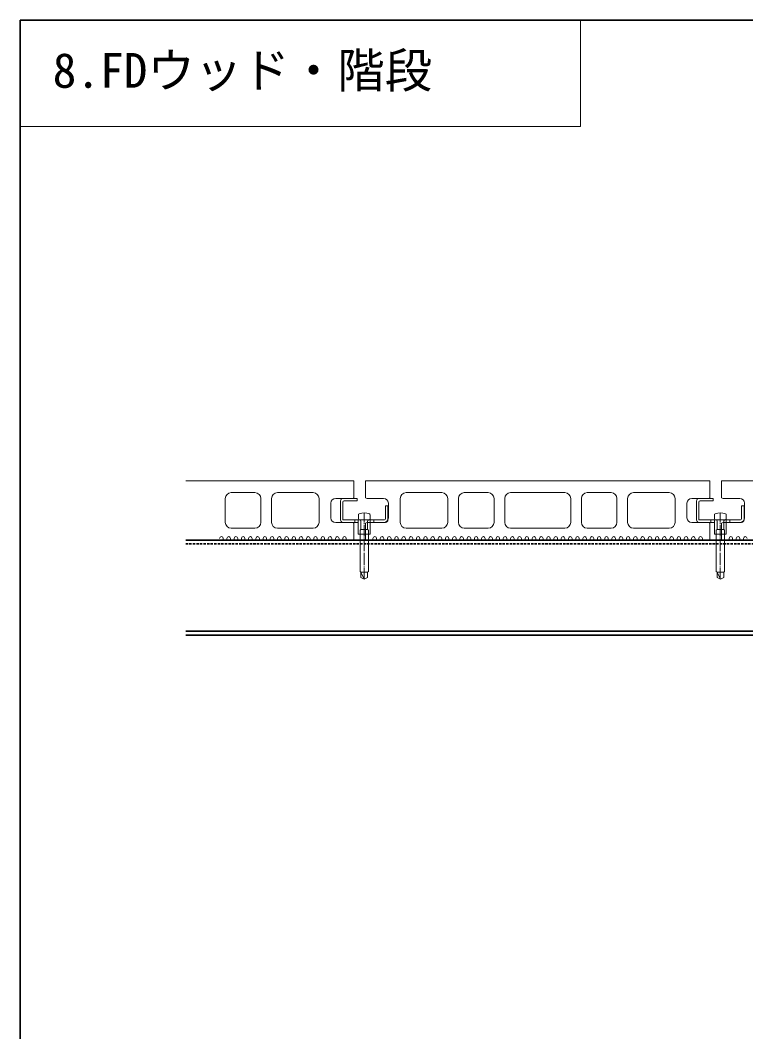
# Model space of a CAD drawing. Units: millimetres, scale not verified. Extents: x -900 to 900, y -600 to 600.
# Drawn here: x -900 to -594.4, y 173.9 to 600 of the extents above; entities that cross this region are included whole.
import ezdxf
from ezdxf.enums import TextEntityAlignment as Align

# ---------------------------------------------------------------- set-up
doc = ezdxf.new("R2010")
doc.units = ezdxf.units.MM
doc.header["$LTSCALE"] = 0.5
doc.linetypes.add('DASHED2', pattern=[3, 2, -1])
doc.linetypes.add('USER1', pattern=[12, 10, -0.8, 0.4, -0.8])
for name, color, linetype, lineweight in [('1-3__U+8F6E廓_U+7EBF', 7, 'Continuous', 18), ('1-5_26', 6, 'Continuous', 18), ('1-6_38', 6, 'USER1', 18), ('1-7_0', 6, 'Continuous', 18), ('1-8__0-F_', 4, 'Continuous', 30), ('1-A_MOJI', 7, 'Continuous', 30), ('2-1_096', 7, 'Continuous', 18)]:
    doc.layers.add(name, color=color, linetype=linetype, lineweight=lineweight)
doc.styles.add('ＭＳ ゴシック', font='')
doc.styles.get('ＭＳ ゴシック').set_extended_font_data('MS Gothic')

msp = doc.modelspace()

# ---------------------------------------------------------------- linework, layer by layer
at = {"layer": '1-3__U+8F6E廓_U+7EBF'}
for p, q in [((-759.5151, 405.9994), (-830.3055, 405.9994)), ((-759.5151, 398.7994), (-759.5151, 405.9994)), ((-609.5151, 398.7994), (-609.5151, 405.9994)), ((-801.1151, 400.9994), (-811.1151, 400.9994)), ((-776.6151, 400.9994), (-791.6151, 400.9994)), ((-722.4151, 400.9994), (-737.4151, 400.9994)), ((-702.9151, 400.9994), (-712.9151, 400.9994)), ((-670.6151, 400.9994), (-693.4151, 400.9994)), ((-651.1151, 400.9994), (-661.1151, 400.9994)), ((-626.6151, 400.9994), (-641.6151, 400.9994)), ((-813.6151, 398.4994), (-813.6151, 388.4994)), ((-798.6151, 388.4994), (-798.6151, 398.4994)), ((-794.1151, 398.4994), (-794.1151, 388.4994)), ((-774.1151, 388.4994), (-774.1151, 398.4994)), ((-769.1151, 390.3994), (-769.1151, 396.5994)), ((-767.1151, 398.5994), (-760.1151, 398.5994)), ((-753.9151, 398.5994), (-746.9151, 398.5994)), ((-744.9151, 396.5994), (-744.9151, 390.3994)), ((-739.9151, 398.4994), (-739.9151, 388.4994)), ((-719.9151, 388.4994), (-719.9151, 398.4994)), ((-715.4151, 398.4994), (-715.4151, 388.4994)), ((-700.4151, 388.4994), (-700.4151, 398.4994)), ((-695.9151, 398.4994), (-695.9151, 388.4994)), ((-668.1151, 388.4994), (-668.1151, 398.4994)), ((-663.6151, 398.4994), (-663.6151, 388.4994)), ((-648.6151, 388.4994), (-648.6151, 398.4994)), ((-644.1151, 398.4994), (-644.1151, 388.4994)), ((-624.1151, 388.4994), (-624.1151, 398.4994)), ((-619.1151, 390.3994), (-619.1151, 396.5994)), ((-617.1151, 398.5994), (-610.1151, 398.5994)), ((-603.9151, 398.5994), (-596.9151, 398.5994)), ((-594.9151, 396.5994), (-594.9151, 390.3994)), ((-760.1151, 388.3994), (-767.1151, 388.3994)), ((-746.9151, 388.3994), (-753.9151, 388.3994)), ((-610.1151, 388.3994), (-617.1151, 388.3994)), ((-596.9151, 388.3994), (-603.9151, 388.3994)), ((-811.1151, 385.9994), (-801.1151, 385.9994)), ((-791.6151, 385.9994), (-776.6151, 385.9994)), ((-737.4151, 385.9994), (-722.4151, 385.9994)), ((-712.9151, 385.9994), (-702.9151, 385.9994)), ((-693.4151, 385.9994), (-670.6151, 385.9994)), ((-661.1151, 385.9994), (-651.1151, 385.9994)), ((-641.6151, 385.9994), (-626.6151, 385.9994))]:
    msp.add_line(p, q, dxfattribs=at)
for points in [[(-609.5151, 405.9994), (-754.5151, 405.9994), (-754.5151, 398.7994)], [(-459.5151, 405.9994), (-604.5151, 405.9994), (-604.5151, 398.7994)], [(-762.6401, 381.7494), (-762.6401, 380.9994), (-759.5151, 380.9994), (-759.5151, 388.1994)], [(-754.5151, 388.1994), (-754.5151, 380.9994), (-751.3901, 380.9994), (-751.3901, 381.7494)], [(-612.6401, 381.7494), (-612.6401, 380.9994), (-609.5151, 380.9994), (-609.5151, 388.1994)], [(-604.5151, 388.1994), (-604.5151, 380.9994), (-601.3901, 380.9994), (-601.3901, 381.7494)], [(-814.4901, 381.7494), (-814.4901, 380.9994), (-812.9401, 380.9994), (-812.9401, 381.7494)], [(-811.4401, 381.7494), (-811.4401, 380.9994), (-809.8901, 380.9994), (-809.8901, 381.7494)], [(-808.3901, 381.7494), (-808.3901, 380.9994), (-806.8401, 380.9994), (-806.8401, 381.7494)], [(-805.3401, 381.7494), (-805.3401, 380.9994), (-803.7901, 380.9994), (-803.7901, 381.7494)], [(-802.2901, 381.7494), (-802.2901, 380.9994), (-800.7401, 380.9994), (-800.7401, 381.7494)], [(-799.2401, 381.7494), (-799.2401, 380.9994), (-797.6901, 380.9994), (-797.6901, 381.7494)], [(-796.1901, 381.7494), (-796.1901, 380.9994), (-794.6401, 380.9994), (-794.6401, 381.7494)], [(-793.1401, 381.7494), (-793.1401, 380.9994), (-791.5901, 380.9994), (-791.5901, 381.7494)], [(-790.0901, 381.7494), (-790.0901, 380.9994), (-788.5401, 380.9994), (-788.5401, 381.7494)], [(-787.0401, 381.7494), (-787.0401, 380.9994), (-785.4901, 380.9994), (-785.4901, 381.7494)], [(-783.9901, 381.7494), (-783.9901, 380.9994), (-782.4401, 380.9994), (-782.4401, 381.7494)], [(-780.9401, 381.7494), (-780.9401, 380.9994), (-779.3901, 380.9994), (-779.3901, 381.7494)], [(-777.8901, 381.7494), (-777.8901, 380.9994), (-776.3401, 380.9994), (-776.3401, 381.7494)], [(-774.8401, 381.7494), (-774.8401, 380.9994), (-773.2901, 380.9994), (-773.2901, 381.7494)], [(-771.7901, 381.7494), (-771.7901, 380.9994), (-770.2401, 380.9994), (-770.2401, 381.7494)], [(-768.7401, 381.7494), (-768.7401, 380.9994), (-767.1901, 380.9994), (-767.1901, 381.7494)], [(-765.6901, 381.7494), (-765.6901, 380.9994), (-764.1401, 380.9994), (-764.1401, 381.7494)], [(-749.8901, 381.7494), (-749.8901, 380.9994), (-748.3401, 380.9994), (-748.3401, 381.7494)], [(-746.8401, 381.7494), (-746.8401, 380.9994), (-745.2901, 380.9994), (-745.2901, 381.7494)], [(-743.7901, 381.7494), (-743.7901, 380.9994), (-742.2401, 380.9994), (-742.2401, 381.7494)], [(-740.7401, 381.7494), (-740.7401, 380.9994), (-739.1901, 380.9994), (-739.1901, 381.7494)], [(-737.6901, 381.7494), (-737.6901, 380.9994), (-736.1401, 380.9994), (-736.1401, 381.7494)], [(-734.6401, 381.7494), (-734.6401, 380.9994), (-733.0901, 380.9994), (-733.0901, 381.7494)], [(-731.5901, 381.7494), (-731.5901, 380.9994), (-730.0401, 380.9994), (-730.0401, 381.7494)], [(-728.5401, 381.7494), (-728.5401, 380.9994), (-726.9901, 380.9994), (-726.9901, 381.7494)], [(-725.4901, 381.7494), (-725.4901, 380.9994), (-723.9401, 380.9994), (-723.9401, 381.7494)], [(-722.4401, 381.7494), (-722.4401, 380.9994), (-720.8901, 380.9994), (-720.8901, 381.7494)], [(-719.3901, 381.7494), (-719.3901, 380.9994), (-717.8401, 380.9994), (-717.8401, 381.7494)], [(-716.3401, 381.7494), (-716.3401, 380.9994), (-714.7901, 380.9994), (-714.7901, 381.7494)], [(-713.2901, 381.7494), (-713.2901, 380.9994), (-711.7401, 380.9994), (-711.7401, 381.7494)], [(-710.2401, 381.7494), (-710.2401, 380.9994), (-708.6901, 380.9994), (-708.6901, 381.7494)], [(-707.1901, 381.7494), (-707.1901, 380.9994), (-705.6401, 380.9994), (-705.6401, 381.7494)], [(-704.1401, 381.7494), (-704.1401, 380.9994), (-702.5901, 380.9994), (-702.5901, 381.7494)], [(-701.0901, 381.7494), (-701.0901, 380.9994), (-699.5401, 380.9994), (-699.5401, 381.7494)], [(-698.0401, 381.7494), (-698.0401, 380.9994), (-696.4901, 380.9994), (-696.4901, 381.7494)], [(-694.9901, 381.7494), (-694.9901, 380.9994), (-693.4401, 380.9994), (-693.4401, 381.7494)], [(-691.9401, 381.7494), (-691.9401, 380.9994), (-690.3901, 380.9994), (-690.3901, 381.7494)], [(-688.8901, 381.7494), (-688.8901, 380.9994), (-687.3401, 380.9994), (-687.3401, 381.7494)], [(-685.8401, 381.7494), (-685.8401, 380.9994), (-684.2901, 380.9994), (-684.2901, 381.7494)], [(-682.7901, 381.7494), (-682.7901, 380.9994), (-681.2401, 380.9994), (-681.2401, 381.7494)], [(-679.7401, 381.7494), (-679.7401, 380.9994), (-678.1901, 380.9994), (-678.1901, 381.7494)], [(-676.6901, 381.7494), (-676.6901, 380.9994), (-675.1401, 380.9994), (-675.1401, 381.7494)], [(-673.6401, 381.7494), (-673.6401, 380.9994), (-672.0901, 380.9994), (-672.0901, 381.7494)], [(-670.5901, 381.7494), (-670.5901, 380.9994), (-669.0401, 380.9994), (-669.0401, 381.7494)], [(-667.5401, 381.7494), (-667.5401, 380.9994), (-665.9901, 380.9994), (-665.9901, 381.7494)], [(-664.4901, 381.7494), (-664.4901, 380.9994), (-662.9401, 380.9994), (-662.9401, 381.7494)], [(-661.4401, 381.7494), (-661.4401, 380.9994), (-659.8901, 380.9994), (-659.8901, 381.7494)], [(-658.3901, 381.7494), (-658.3901, 380.9994), (-656.8401, 380.9994), (-656.8401, 381.7494)], [(-655.3401, 381.7494), (-655.3401, 380.9994), (-653.7901, 380.9994), (-653.7901, 381.7494)], [(-652.2901, 381.7494), (-652.2901, 380.9994), (-650.7401, 380.9994), (-650.7401, 381.7494)], [(-649.2401, 381.7494), (-649.2401, 380.9994), (-647.6901, 380.9994), (-647.6901, 381.7494)], [(-646.1901, 381.7494), (-646.1901, 380.9994), (-644.6401, 380.9994), (-644.6401, 381.7494)], [(-643.1401, 381.7494), (-643.1401, 380.9994), (-641.5901, 380.9994), (-641.5901, 381.7494)], [(-640.0901, 381.7494), (-640.0901, 380.9994), (-638.5401, 380.9994), (-638.5401, 381.7494)], [(-637.0401, 381.7494), (-637.0401, 380.9994), (-635.4901, 380.9994), (-635.4901, 381.7494)], [(-633.9901, 381.7494), (-633.9901, 380.9994), (-632.4401, 380.9994), (-632.4401, 381.7494)], [(-630.9401, 381.7494), (-630.9401, 380.9994), (-629.3901, 380.9994), (-629.3901, 381.7494)], [(-627.8901, 381.7494), (-627.8901, 380.9994), (-626.3401, 380.9994), (-626.3401, 381.7494)], [(-624.8401, 381.7494), (-624.8401, 380.9994), (-623.2901, 380.9994), (-623.2901, 381.7494)], [(-621.7901, 381.7494), (-621.7901, 380.9994), (-620.2401, 380.9994), (-620.2401, 381.7494)], [(-618.7401, 381.7494), (-618.7401, 380.9994), (-617.1901, 380.9994), (-617.1901, 381.7494)], [(-615.6901, 381.7494), (-615.6901, 380.9994), (-614.1401, 380.9994), (-614.1401, 381.7494)], [(-599.8901, 381.7494), (-599.8901, 380.9994), (-598.3401, 380.9994), (-598.3401, 381.7494)], [(-596.8401, 381.7494), (-596.8401, 380.9994), (-595.2901, 380.9994), (-595.2901, 381.7494)]]:
    msp.add_lwpolyline(points, dxfattribs=at)
for centre, radius, start, end in [((-811.1151, 398.4994), 2.5, 90, 180), ((-801.1151, 398.4994), 2.5, 0, 90), ((-791.6151, 398.4994), 2.5, 90, 180), ((-776.6151, 398.4994), 2.5, 0, 90), ((-737.4151, 398.4994), 2.5, 90, 180), ((-722.4151, 398.4994), 2.5, 0, 90), ((-712.9151, 398.4994), 2.5, 90, 180), ((-702.9151, 398.4994), 2.5, 0, 90), ((-693.4151, 398.4994), 2.5, 90, 180), ((-670.6151, 398.4994), 2.5, 0, 90), ((-661.1151, 398.4994), 2.5, 90, 180), ((-651.1151, 398.4994), 2.5, 0, 90), ((-641.6151, 398.4994), 2.5, 90, 180), ((-626.6151, 398.4994), 2.5, 0, 90), ((-767.1151, 396.5994), 2, 90, 180), ((-760.1151, 399.5994), 1, 270, 306.8699), ((-753.9151, 399.5994), 1, 233.1301, 270), ((-746.9151, 396.5994), 2, 0, 90), ((-617.1151, 396.5994), 2, 90, 180), ((-610.1151, 399.5994), 1, 270, 306.8699), ((-603.9151, 399.5994), 1, 233.1301, 270), ((-596.9151, 396.5994), 2, 0, 90), ((-811.1151, 388.4994), 2.5, 180, 270), ((-801.1151, 388.4994), 2.5, 270, 0), ((-791.6151, 388.4994), 2.5, 180, 270), ((-776.6151, 388.4994), 2.5, 270, 0), ((-767.1151, 390.3994), 2, 180, 270), ((-760.1151, 387.3994), 1, 53.1301, 90), ((-753.9151, 387.3994), 1, 90, 126.8699), ((-746.9151, 390.3994), 2, 270, 0), ((-737.4151, 388.4994), 2.5, 180, 270), ((-722.4151, 388.4994), 2.5, 270, 0), ((-712.9151, 388.4994), 2.5, 180, 270), ((-702.9151, 388.4994), 2.5, 270, 0), ((-693.4151, 388.4994), 2.5, 180, 270), ((-670.6151, 388.4994), 2.5, 270, 0), ((-661.1151, 388.4994), 2.5, 180, 270), ((-651.1151, 388.4994), 2.5, 270, 0), ((-641.6151, 388.4994), 2.5, 180, 270), ((-626.6151, 388.4994), 2.5, 270, 0), ((-617.1151, 390.3994), 2, 180, 270), ((-610.1151, 387.3994), 1, 53.1301, 90), ((-603.9151, 387.3994), 1, 90, 126.8699), ((-596.9151, 390.3994), 2, 270, 0), ((-815.2401, 381.7494), 0.75, 0, 180), ((-812.1901, 381.7494), 0.75, 0, 180), ((-809.1401, 381.7494), 0.75, 0, 180), ((-806.0901, 381.7494), 0.75, 0, 180), ((-803.0401, 381.7494), 0.75, 0, 180), ((-799.9901, 381.7494), 0.75, 0, 180), ((-796.9401, 381.7494), 0.75, 0, 180), ((-793.8901, 381.7494), 0.75, 0, 180), ((-790.8401, 381.7494), 0.75, 0, 180), ((-787.7901, 381.7494), 0.75, 0, 180), ((-784.7401, 381.7494), 0.75, 0, 180), ((-781.6901, 381.7494), 0.75, 0, 180), ((-778.6401, 381.7494), 0.75, 0, 180), ((-775.5901, 381.7494), 0.75, 0, 180), ((-772.5401, 381.7494), 0.75, 0, 180), ((-769.4901, 381.7494), 0.75, 0, 180), ((-766.4401, 381.7494), 0.75, 0, 180), ((-763.3901, 381.7494), 0.75, 0, 180), ((-750.6401, 381.7494), 0.75, 0, 180), ((-747.5901, 381.7494), 0.75, 0, 180), ((-744.5401, 381.7494), 0.75, 0, 180), ((-741.4901, 381.7494), 0.75, 0, 180), ((-738.4401, 381.7494), 0.75, 0, 180), ((-735.3901, 381.7494), 0.75, 0, 180), ((-732.3401, 381.7494), 0.75, 0, 180), ((-729.2901, 381.7494), 0.75, 0, 180), ((-726.2401, 381.7494), 0.75, 0, 180), ((-723.1901, 381.7494), 0.75, 0, 180), ((-720.1401, 381.7494), 0.75, 0, 180), ((-717.0901, 381.7494), 0.75, 0, 180), ((-714.0401, 381.7494), 0.75, 0, 180), ((-710.9901, 381.7494), 0.75, 0, 180), ((-707.9401, 381.7494), 0.75, 0, 180), ((-704.8901, 381.7494), 0.75, 0, 180), ((-701.8401, 381.7494), 0.75, 0, 180), ((-698.7901, 381.7494), 0.75, 0, 180), ((-695.7401, 381.7494), 0.75, 0, 180), ((-692.6901, 381.7494), 0.75, 0, 180), ((-689.6401, 381.7494), 0.75, 0, 180), ((-686.5901, 381.7494), 0.75, 0, 180), ((-683.5401, 381.7494), 0.75, 0, 180), ((-680.4901, 381.7494), 0.75, 0, 180), ((-677.4401, 381.7494), 0.75, 0, 180), ((-674.3901, 381.7494), 0.75, 0, 180), ((-671.3401, 381.7494), 0.75, 0, 180), ((-668.2901, 381.7494), 0.75, 0, 180), ((-665.2401, 381.7494), 0.75, 0, 180), ((-662.1901, 381.7494), 0.75, 0, 180), ((-659.1401, 381.7494), 0.75, 0, 180), ((-656.0901, 381.7494), 0.75, 0, 180), ((-653.0401, 381.7494), 0.75, 0, 180), ((-649.9901, 381.7494), 0.75, 0, 180), ((-646.9401, 381.7494), 0.75, 0, 180), ((-643.8901, 381.7494), 0.75, 0, 180), ((-640.8401, 381.7494), 0.75, 0, 180), ((-637.7901, 381.7494), 0.75, 0, 180), ((-634.7401, 381.7494), 0.75, 0, 180), ((-631.6901, 381.7494), 0.75, 0, 180), ((-628.6401, 381.7494), 0.75, 0, 180), ((-625.5901, 381.7494), 0.75, 0, 180), ((-622.5401, 381.7494), 0.75, 0, 180), ((-619.4901, 381.7494), 0.75, 0, 180), ((-616.4401, 381.7494), 0.75, 0, 180), ((-613.3901, 381.7494), 0.75, 0, 180), ((-600.6401, 381.7494), 0.75, 0, 180), ((-597.5901, 381.7494), 0.75, 0, 180), ((-594.5401, 381.7494), 0.75, 0, 180)]:
    msp.add_arc(centre, radius, start, end, dxfattribs=at)
at = {"layer": '1-5_26'}
for p, q in [((-765.0884, 389.4994), (-765.0884, 397.4994)), ((-764.0884, 398.4994), (-758.0884, 398.4994)), ((-764.0884, 389.4994), (-764.0884, 396.9994)), ((-763.5884, 397.4994), (-758.0884, 397.4994)), ((-758.0884, 397.4994), (-758.0884, 398.4994)), ((-615.0884, 389.4994), (-615.0884, 397.4994)), ((-614.0884, 398.4994), (-608.0884, 398.4994)), ((-614.0884, 389.4994), (-614.0884, 396.9994)), ((-613.5884, 397.4994), (-608.0884, 397.4994)), ((-608.0884, 397.4994), (-608.0884, 398.4994)), ((-745.0884, 395.4994), (-746.0884, 395.4994)), ((-746.0884, 389.9994), (-746.0884, 395.4994)), ((-745.0884, 389.4994), (-745.0884, 395.4994)), ((-595.0884, 395.4994), (-596.0884, 395.4994)), ((-596.0884, 389.9994), (-596.0884, 395.4994)), ((-595.0884, 389.4994), (-595.0884, 395.4994)), ((-746.5884, 389.4994), (-764.0884, 389.4994)), ((-757.5884, 388.4994), (-764.0884, 388.4994)), ((-759.0884, 388.4994), (-759.0884, 389.4994)), ((-757.5884, 389.4994), (-757.5884, 383.4994)), ((-746.0884, 388.4994), (-752.5884, 388.4994)), ((-751.0884, 388.4994), (-751.0884, 389.4994)), ((-596.5884, 389.4994), (-614.0884, 389.4994)), ((-607.5884, 388.4994), (-614.0884, 388.4994)), ((-609.0884, 388.4994), (-609.0884, 389.4994)), ((-607.5884, 389.4994), (-607.5884, 383.4994)), ((-596.0884, 388.4994), (-602.5884, 388.4994)), ((-601.0884, 388.4994), (-601.0884, 389.4994))]:
    msp.add_line(p, q, dxfattribs=at)
for points in [[(-752.5884, 389.4994), (-752.5884, 383.4994), (-757.5884, 383.4994)], [(-602.5884, 389.4994), (-602.5884, 383.4994), (-607.5884, 383.4994)]]:
    msp.add_lwpolyline(points, dxfattribs=at)
for centre, radius, start, end in [((-764.0884, 397.4994), 1, 90, 180), ((-763.5884, 396.9994), 0.5, 90, 180), ((-614.0884, 397.4994), 1, 90, 180), ((-613.5884, 396.9994), 0.5, 90, 180), ((-764.0884, 389.4994), 1, 180, 270), ((-746.5884, 389.9994), 0.5, 270, 0), ((-746.0884, 389.4994), 1, 270, 0), ((-614.0884, 389.4994), 1, 180, 270), ((-596.5884, 389.9994), 0.5, 270, 0), ((-596.0884, 389.4994), 1, 270, 0)]:
    msp.add_arc(centre, radius, start, end, dxfattribs=at)
at = {"layer": '1-6_38'}
for p, q in [((-755.0884, 364.4994), (-755.0884, 392.4994)), ((-605.0884, 364.4994), (-605.0884, 392.4994))]:
    msp.add_line(p, q, dxfattribs=at)
at = {"layer": '1-7_0'}
for p, q in [((-757.5634, 391.6563), (-757.5634, 389.9994)), ((-756.4634, 388.9994), (-756.4634, 385.4994)), ((-753.6634, 389.0044), (-753.6634, 385.4994)), ((-752.5634, 391.6563), (-752.5634, 389.9994)), ((-607.5634, 391.6563), (-607.5634, 389.9994)), ((-606.4634, 388.9994), (-606.4634, 385.4994)), ((-603.6634, 389.0044), (-603.6634, 385.4994)), ((-602.5634, 391.6563), (-602.5634, 389.9994)), ((-756.4634, 385.4994), (-756.8134, 385.1494)), ((-756.8134, 385.1494), (-756.8134, 367.8494)), ((-756.4634, 385.4994), (-753.6634, 385.4994)), ((-753.6634, 385.4994), (-753.3134, 385.1494)), ((-753.3134, 385.1494), (-753.3134, 367.8494)), ((-606.4634, 385.4994), (-606.8134, 385.1494)), ((-606.8134, 385.1494), (-606.8134, 367.8494)), ((-606.4634, 385.4994), (-603.6634, 385.4994)), ((-603.6634, 385.4994), (-603.3134, 385.1494)), ((-603.3134, 385.1494), (-603.3134, 367.8494)), ((-756.4634, 367.4994), (-756.8134, 367.8494)), ((-756.4634, 367.4994), (-756.4634, 365.3077)), ((-755.0634, 364.4994), (-756.4634, 367.4994)), ((-756.4634, 367.4994), (-753.6634, 367.4994)), ((-753.3134, 367.8494), (-753.6634, 367.4994)), ((-753.6634, 367.4994), (-753.6634, 365.3077)), ((-606.4634, 367.4994), (-606.8134, 367.8494)), ((-606.4634, 367.4994), (-606.4634, 365.3077)), ((-605.0634, 364.4994), (-606.4634, 367.4994)), ((-606.4634, 367.4994), (-603.6634, 367.4994)), ((-603.3134, 367.8494), (-603.6634, 367.4994)), ((-603.6634, 367.4994), (-603.6634, 365.3077))]:
    msp.add_line(p, q, dxfattribs=at)
for points in [[(-753.6634, 365.3077), (-755.0634, 364.4994), (-756.4634, 365.3077)], [(-603.6634, 365.3077), (-605.0634, 364.4994), (-606.4634, 365.3077)]]:
    msp.add_lwpolyline(points, dxfattribs=at)
for centre, radius, start, end in [((-757.0634, 391.6563), 0.5, 109.47122, 180), ((-755.0634, 385.9994), 6.5, 70.52878, 109.47122), ((-753.0634, 391.6563), 0.5, 0, 70.52878), ((-607.0634, 391.6563), 0.5, 109.47122, 180), ((-605.0634, 385.9994), 6.5, 70.52878, 109.47122), ((-603.0634, 391.6563), 0.5, 0, 70.52878), ((-757.0634, 389.9994), 0.5, 180, 270), ((-757.0634, 389.9994), 0.5, 180, 270), ((-756.9634, 388.9994), 0.5, 0, 90), ((-753.1634, 389.0044), 0.5, 84.26083, 180), ((-753.0634, 389.9994), 0.5, 264.26083, 0), ((-607.0634, 389.9994), 0.5, 180, 270), ((-607.0634, 389.9994), 0.5, 180, 270), ((-606.9634, 388.9994), 0.5, 0, 90), ((-603.1634, 389.0044), 0.5, 84.26083, 180), ((-603.0634, 389.9994), 0.5, 264.26083, 0)]:
    msp.add_arc(centre, radius, start, end, dxfattribs=at)
at = {"layer": '1-8__0-F_'}
for p, q in [((-830.3055, 380.9994), (-324.5149, 380.9994)), ((-830.3055, 380.9994), (-324.5149, 380.9994)), ((-830.3055, 342.5994), (-322.5149, 342.5994)), ((-830.3055, 342.5994), (-322.5149, 342.5994)), ((-830.3055, 340.9994), (-322.5149, 340.9994)), ((-830.3055, 340.9994), (-322.5149, 340.9994))]:
    msp.add_line(p, q, dxfattribs=at)
at = {"layer": '1-8__0-F_', "linetype": 'DASHED2'}
msp.add_line((-830.3055, 379.3994), (-322.5149, 379.3994), dxfattribs=at)
msp.add_line((-830.3055, 379.3994), (-322.5149, 379.3994), dxfattribs=at)
at = {"layer": '1-A_MOJI', "color": 4}
msp.add_lwpolyline([(-900, -600), (900, -600), (900, 600), (-900, 600)], close=True, dxfattribs=at)
at = {"layer": '2-1_096'}
msp.add_lwpolyline([(-900, 555.2278), (-663.9449, 555.2278), (-663.9449, 600), (-900, 600)], close=True, dxfattribs=at)

# ---------------------------------------------------------------- texts
at = {"layer": '2-1_096', "style": 'ＭＳ ゴシック'}
msp.add_text('8.FDウッド・階段', height=14.66, dxfattribs=at).set_placement((-886.3348, 567.1535), align=Align.BOTTOM_LEFT)

doc.saveas('drawing.dxf')
